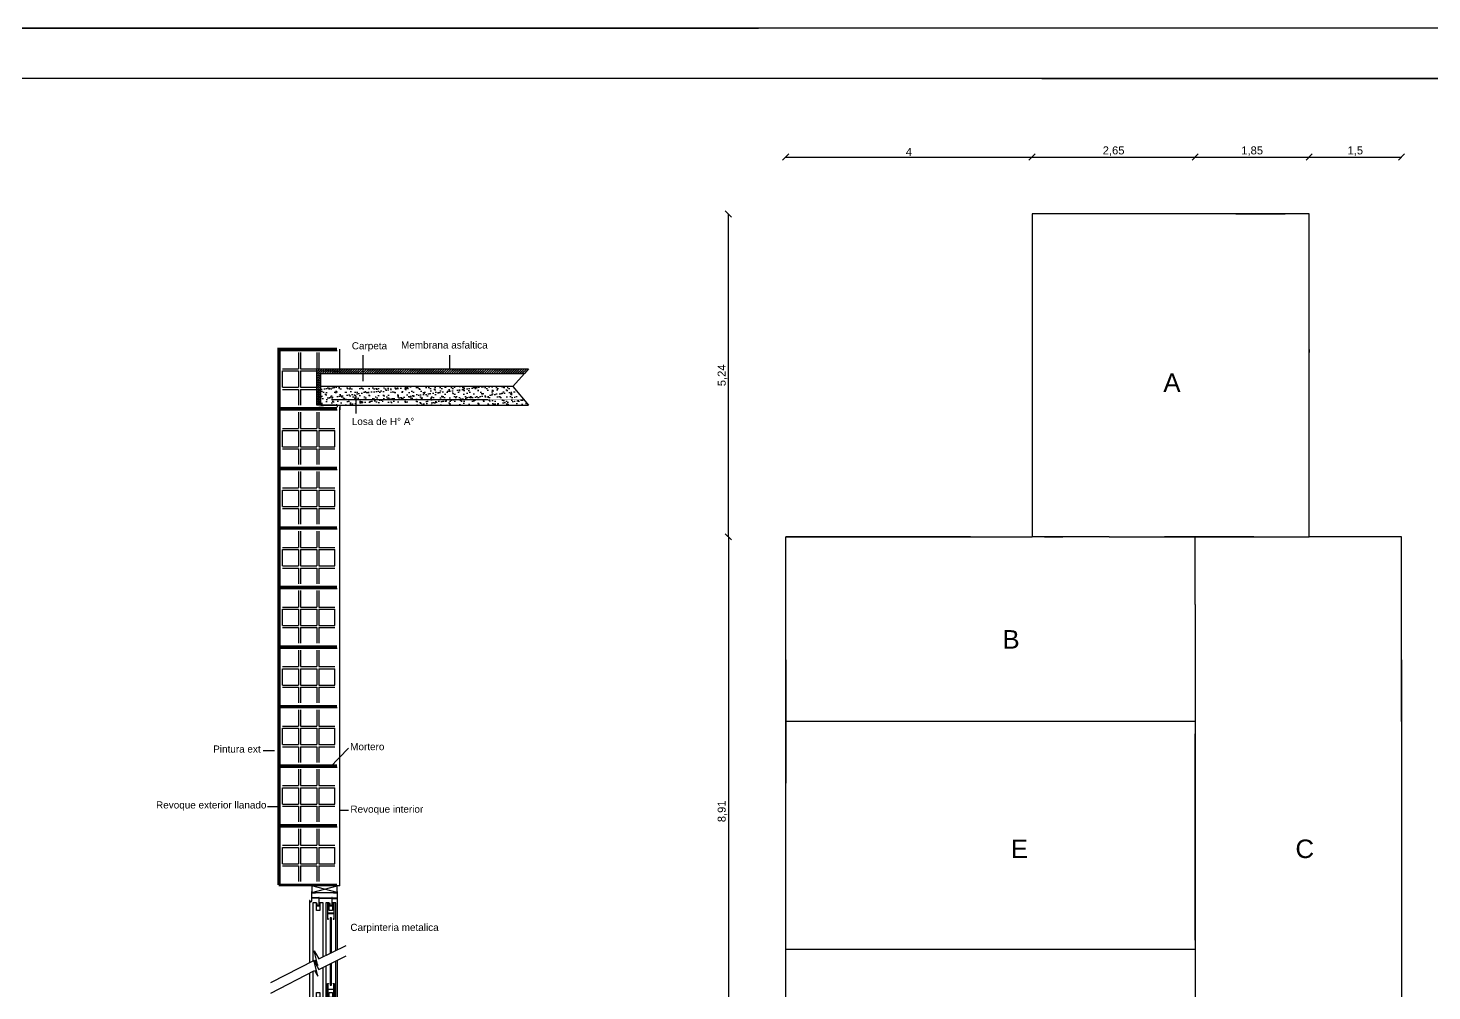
# Model space of a CAD drawing. Header units: millimetres. Extents: x 1356 to 2849, y 1307 to 1361.
# Drawn here: x 2541.13 to 2563.93, y 1342.12 to 1357.75 of the extents above; entities that cross this region are included whole.
import ezdxf

# ---------------------------------------------------------------- set-up
doc = ezdxf.new("R2010")
doc.units = ezdxf.units.MM
for name, color, linetype in [('13010100', 7, 'Continuous'), ('1301020', 4, 'Continuous'), ('1301050', 3, 'Continuous')]:
    doc.layers.add(name, color=color, linetype=linetype)
doc.styles.get("Standard").update_dxf_attribs({"font": 'arial.ttf'})
doc.dimstyles.new('Joel', dxfattribs={"dimtxt": 0.13, "dimasz": 0.1, "dimexe": 1.25, "dimexo": 0.625, "dimgap": 0.0176, "dimtad": 1, "dimtxsty": 'Standard', "dimblk": 'OBLIQUE', "dimcen": 2.5, "dimse1": 1, "dimse2": 1, "dimclre": 256, "dimadec": 0, "dimazin": 0, "dimtfac": 1, "dimtmove": 0, "dimatfit": 3, "dimldrblk": 'OBLIQUE', "dimfxl": 1, "dimarcsym": 0})

# ---------------------------------------------------------------- blocks, each defined once
blk = doc.blocks.new('_Oblique')
at = {"color": 0, "linetype": 'ByBlock', "lineweight": -2}
blk.add_line((-0.5, -0.5), (0.5, 0.5), dxfattribs=at)
blk = doc.blocks.new('*D112')
at = {"color": 0, "lineweight": -2, "transparency": 16777216}
blk.add_line((2553.434, 1355.658), (2557.434, 1355.658), dxfattribs=at)
at = {"layer": 'Defpoints', "color": 0, "transparency": 16777216}
for p in [(2557.434, 1355.658), (2553.434, 1349.493), (2557.434, 1349.493)]:
    blk.add_point(p, dxfattribs=at)
at = {"color": 0, "lineweight": -2, "transparency": 16777216, "xscale": 0.1, "yscale": 0.1, "zscale": 0.1, "rotation": 180}
blk.add_blockref('_Oblique', (2553.434, 1355.658), dxfattribs=at)
at = {"color": 0, "lineweight": -2, "transparency": 16777216, "xscale": 0.1, "yscale": 0.1, "zscale": 0.1}
blk.add_blockref('_Oblique', (2557.434, 1355.658), dxfattribs=at)
at = {"color": 0, "transparency": 16777216, "insert": (2555.434, 1355.74), "char_height": 0.13, "attachment_point": 5}
blk.add_mtext('4', dxfattribs=at)
blk = doc.blocks.new('*D113')
at = {"color": 0, "lineweight": -2, "transparency": 16777216}
blk.add_line((2552.502, 1349.493), (2552.502, 1354.734), dxfattribs=at)
at = {"layer": 'Defpoints', "color": 0, "transparency": 16777216}
for p in [(2552.502, 1354.734), (2553.434, 1354.734), (2553.434, 1349.493)]:
    blk.add_point(p, dxfattribs=at)
at = {"color": 0, "lineweight": -2, "transparency": 16777216, "xscale": 0.1, "yscale": 0.1, "zscale": 0.1}
for p, rotation in [((2552.502, 1354.734), 90), ((2552.502, 1349.493), 270)]:
    blk.add_blockref('_Oblique', p, dxfattribs=dict(at, rotation=rotation))
at = {"color": 0, "transparency": 16777216, "insert": (2552.406, 1352.114), "char_height": 0.13, "attachment_point": 5, "rotation": 90}
blk.add_mtext('5,24', dxfattribs=at)
blk = doc.blocks.new('*D114')
at = {"color": 0, "lineweight": -2, "transparency": 16777216}
blk.add_line((2552.502, 1349.493), (2552.502, 1340.58), dxfattribs=at)
at = {"layer": 'Defpoints', "color": 0, "transparency": 16777216}
for p in [(2553.434, 1349.493), (2552.502, 1340.58), (2553.434, 1340.58)]:
    blk.add_point(p, dxfattribs=at)
at = {"color": 0, "lineweight": -2, "transparency": 16777216, "xscale": 0.1, "yscale": 0.1, "zscale": 0.1}
for p, rotation in [((2552.502, 1349.493), 90), ((2552.502, 1340.58), 270)]:
    blk.add_blockref('_Oblique', p, dxfattribs=dict(at, rotation=rotation))
at = {"color": 0, "transparency": 16777216, "insert": (2552.406, 1345.037), "char_height": 0.13, "attachment_point": 5, "rotation": 90}
blk.add_mtext('8,91', dxfattribs=at)
blk = doc.blocks.new('*D116')
at = {"color": 0, "lineweight": -2, "transparency": 16777216}
blk.add_line((2557.434, 1355.658), (2560.084, 1355.658), dxfattribs=at)
at = {"layer": 'Defpoints', "color": 0, "transparency": 16777216}
for p in [(2560.084, 1355.658), (2557.434, 1354.734), (2560.084, 1354.734)]:
    blk.add_point(p, dxfattribs=at)
at = {"color": 0, "lineweight": -2, "transparency": 16777216, "xscale": 0.1, "yscale": 0.1, "zscale": 0.1, "rotation": 180}
blk.add_blockref('_Oblique', (2557.434, 1355.658), dxfattribs=at)
at = {"color": 0, "lineweight": -2, "transparency": 16777216, "xscale": 0.1, "yscale": 0.1, "zscale": 0.1}
blk.add_blockref('_Oblique', (2560.084, 1355.658), dxfattribs=at)
at = {"color": 0, "transparency": 16777216, "insert": (2558.759, 1355.753), "char_height": 0.13, "attachment_point": 5}
blk.add_mtext('2,65', dxfattribs=at)
blk = doc.blocks.new('*D117')
at = {"color": 0, "lineweight": -2, "transparency": 16777216}
blk.add_line((2560.084, 1355.658), (2561.934, 1355.658), dxfattribs=at)
at = {"layer": 'Defpoints', "color": 0, "transparency": 16777216}
for p in [(2561.934, 1355.658), (2560.084, 1349.493), (2561.934, 1349.493)]:
    blk.add_point(p, dxfattribs=at)
at = {"color": 0, "lineweight": -2, "transparency": 16777216, "xscale": 0.1, "yscale": 0.1, "zscale": 0.1, "rotation": 180}
blk.add_blockref('_Oblique', (2560.084, 1355.658), dxfattribs=at)
at = {"color": 0, "lineweight": -2, "transparency": 16777216, "xscale": 0.1, "yscale": 0.1, "zscale": 0.1}
blk.add_blockref('_Oblique', (2561.934, 1355.658), dxfattribs=at)
at = {"color": 0, "transparency": 16777216, "insert": (2561.009, 1355.753), "char_height": 0.13, "attachment_point": 5}
blk.add_mtext('1,85', dxfattribs=at)
blk = doc.blocks.new('*D118')
at = {"color": 0, "lineweight": -2, "transparency": 16777216}
blk.add_line((2561.934, 1355.658), (2563.434, 1355.658), dxfattribs=at)
at = {"layer": 'Defpoints', "color": 0, "transparency": 16777216}
for p in [(2563.434, 1355.658), (2561.934, 1349.493), (2563.434, 1349.493)]:
    blk.add_point(p, dxfattribs=at)
at = {"color": 0, "lineweight": -2, "transparency": 16777216, "xscale": 0.1, "yscale": 0.1, "zscale": 0.1, "rotation": 180}
blk.add_blockref('_Oblique', (2561.934, 1355.658), dxfattribs=at)
at = {"color": 0, "lineweight": -2, "transparency": 16777216, "xscale": 0.1, "yscale": 0.1, "zscale": 0.1}
blk.add_blockref('_Oblique', (2563.434, 1355.658), dxfattribs=at)
at = {"color": 0, "transparency": 16777216, "insert": (2562.684, 1355.753), "char_height": 0.13, "attachment_point": 5}
blk.add_mtext('1,5', dxfattribs=at)
blk = doc.blocks.new('A$C4DB13172')
for p, q in [((0.2235, 0.0808), (0.2063, 0.1517)), ((0.2063, 0.1517), (0.2292, 0.1128)), ((0.2292, 0.1128), (0.3585, 0.177)), ((0, 0), (0.2075, 0.1071)), ((0.2075, 0.1071), (0.2235, 0.0808))]:
    blk.add_line(p, q)
blk = doc.blocks.new('A$C376E7DB5')
for p, q in [((0.1842, 0.5025), (0.1842, 0.232)), ((0.3174, 0.2935), (0.3174, 0.5025)), ((0.3174, 0.0679), (0.3174, 0.2435)), ((0.1842, 0.182), (0.1842, 0.0679))]:
    blk.add_line(p, q)
at = {"layer": '13010100'}
for p, q in [((0.2168, 0.5174), (0.2005, 0.5174)), ((0.2005, 0.5174), (0.2005, 0.2404)), ((0.2168, 0.481), (0.2168, 0.5174)), ((0.2333, 0.481), (0.2168, 0.481)), ((0.249, 0.5174), (0.2333, 0.5174)), ((0.2333, 0.5174), (0.2333, 0.481)), ((0.249, 0.2595), (0.249, 0.5174)), ((0.278, 0.5174), (0.2618, 0.5174)), ((0.2618, 0.5174), (0.2618, 0.2659)), ((0.278, 0.481), (0.278, 0.5174)), ((0.2945, 0.481), (0.278, 0.481)), ((0.3102, 0.5174), (0.2945, 0.5174)), ((0.2945, 0.5174), (0.2945, 0.481)), ((0.3102, 0.29), (0.3102, 0.5174)), ((0.249, 0.053), (0.249, 0.2095)), ((0.2618, 0.2159), (0.2618, 0.053)), ((0.3102, 0.053), (0.3102, 0.24)), ((0.2005, 0.1904), (0.2005, 0.053)), ((0.2168, 0.053), (0.2168, 0.0903)), ((0.2168, 0.0903), (0.2333, 0.0903)), ((0.2333, 0.0903), (0.2333, 0.053)), ((0.278, 0.053), (0.278, 0.0903)), ((0.278, 0.0903), (0.2945, 0.0903)), ((0.2945, 0.0903), (0.2945, 0.053)), ((0.2005, 0.053), (0.2168, 0.053)), ((0.2333, 0.053), (0.249, 0.053)), ((0.2618, 0.053), (0.278, 0.053))]:
    blk.add_line(p, q, dxfattribs=at)
for points in [[(0.2123, 0.5644), (0.2123, 0.566), (0.1958, 0.566), (0.1958, 0.5703), (0.1941, 0.5703), (0.1941, 0.5298, -0.414214), (0.1875, 0.5232), (0.1859, 0.5232), (0.1859, 0.5281), (0.1842, 0.5281), (0.1842, 0.5025), (0.1859, 0.5025), (0.1859, 0.5215), (0.1875, 0.5215, 0.414214), (0.1958, 0.5298), (0.1958, 0.5406), (0.2289, 0.5396), (0.2289, 0.5041), (0.2206, 0.5041), (0.2206, 0.5132), (0.219, 0.5132), (0.219, 0.5025), (0.2305, 0.5025), (0.2305, 0.5396), (0.2901, 0.5379), (0.2901, 0.5041), (0.2819, 0.5041), (0.2819, 0.5132), (0.2802, 0.5132), (0.2802, 0.5025), (0.2918, 0.5025), (0.2918, 0.5379), (0.3158, 0.5372), (0.3158, 0.5025), (0.3174, 0.5025), (0.3174, 0.5703), (0.3158, 0.5703), (0.3158, 0.5662), (0.2992, 0.5662), (0.2992, 0.5646)], [(0.2123, 0.006), (0.2123, 0.0043), (0.1958, 0.0043), (0.1958, 0), (0.1941, 0), (0.1941, 0.0406, 0.414214), (0.1875, 0.0472), (0.1859, 0.0472), (0.1859, 0.0422), (0.1842, 0.0422), (0.1842, 0.0679), (0.1859, 0.0679), (0.1859, 0.0488), (0.1875, 0.0488, -0.414214), (0.1958, 0.0406), (0.1958, 0.0298), (0.2289, 0.0307), (0.2289, 0.0662), (0.2206, 0.0662), (0.2206, 0.0571), (0.219, 0.0571), (0.219, 0.0679), (0.2305, 0.0679), (0.2305, 0.0308), (0.2901, 0.0324), (0.2901, 0.0662), (0.2819, 0.0662), (0.2819, 0.0571), (0.2802, 0.0571), (0.2802, 0.0679), (0.2918, 0.0679), (0.2918, 0.0324), (0.3158, 0.0331), (0.3158, 0.0679), (0.3174, 0.0679), (0.3174, 0), (0.3158, 0), (0.3158, 0.0041), (0.2992, 0.0041), (0.2992, 0.0058)]]:
    blk.add_lwpolyline(points, format="xyb", dxfattribs=at)
at = {"layer": '1301020'}
for p, q in [((0.2894, 0.4457), (0.2828, 0.4457)), ((0.2828, 0.4457), (0.2828, 0.2763)), ((0.2894, 0.2796), (0.2894, 0.4457)), ((0.2828, 0.2263), (0.2828, 0.1247)), ((0.2894, 0.1247), (0.2894, 0.2296)), ((0.2828, 0.1247), (0.2894, 0.1247))]:
    blk.add_line(p, q, dxfattribs=at)
for points in [[(0.2992, 0.5646), (0.3158, 0.5646), (0.3158, 0.5389), (0.3158, 0.5389), (0.2918, 0.5396), (0.2918, 0.5396), (0.2918, 0.5422), (0.2901, 0.5422), (0.2901, 0.5396), (0.2305, 0.5412), (0.2305, 0.5422), (0.2289, 0.5422), (0.2289, 0.5413), (0.1958, 0.5422), (0.1958, 0.5644), (0.2123, 0.5644)], [(0.2992, 0.0058), (0.3158, 0.0058), (0.3158, 0.0314), (0.3158, 0.0314), (0.2918, 0.0308), (0.2918, 0.0308), (0.2918, 0.0281), (0.2901, 0.0281), (0.2901, 0.0307), (0.2305, 0.0291), (0.2305, 0.0281), (0.2289, 0.0281), (0.2289, 0.0291), (0.1958, 0.0281), (0.1958, 0.006), (0.2123, 0.006)]]:
    blk.add_lwpolyline(points, dxfattribs=at)
at = {"layer": '1301050'}
for points in [[(0.2981, 0.5157), (0.3001, 0.5157), (0.3001, 0.5033), (0.2981, 0.5033), (0.2981, 0.5054), (0.2964, 0.5054), (0.2964, 0.5017), (0.3001, 0.5017), (0.3001, 0.4671), (0.3001, 0.4671), (0.2719, 0.4671), (0.2719, 0.5017), (0.2756, 0.5017), (0.2756, 0.5054), (0.2739, 0.5054), (0.2739, 0.5033), (0.2719, 0.5033), (0.2719, 0.5157), (0.2739, 0.5157), (0.2739, 0.5137), (0.2756, 0.5137), (0.2756, 0.5174), (0.2703, 0.5174), (0.2703, 0.4384), (0.2752, 0.4384), (0.2752, 0.4401), (0.2719, 0.4401), (0.2719, 0.4654), (0.3001, 0.4654), (0.3001, 0.4401), (0.2967, 0.4401), (0.2967, 0.4384), (0.3017, 0.4384), (0.3017, 0.5174), (0.2964, 0.5174), (0.2964, 0.5137), (0.2981, 0.5137)], [(0.2981, 0.0547), (0.3001, 0.0547), (0.3001, 0.0671), (0.2981, 0.0671), (0.2981, 0.0651), (0.2964, 0.0651), (0.2964, 0.0688), (0.3001, 0.0688), (0.3001, 0.1034), (0.3001, 0.1034), (0.2719, 0.1034), (0.2719, 0.0688), (0.2756, 0.0688), (0.2756, 0.0651), (0.2739, 0.0651), (0.2739, 0.0671), (0.2719, 0.0671), (0.2719, 0.0547), (0.2739, 0.0547), (0.2739, 0.0568), (0.2756, 0.0568), (0.2756, 0.0531), (0.2703, 0.0531), (0.2703, 0.132), (0.2752, 0.132), (0.2752, 0.1304), (0.2719, 0.1304), (0.2719, 0.105), (0.3001, 0.105), (0.3001, 0.1304), (0.2967, 0.1304), (0.2967, 0.132), (0.3017, 0.132), (0.3017, 0.0531), (0.2964, 0.0531), (0.2964, 0.0568), (0.2981, 0.0568)]]:
    blk.add_lwpolyline(points, close=True, dxfattribs=at)
for p in [(0, 0.1369), (0, 0.0869)]:
    blk.add_blockref('A$C4DB13172', p)

msp = doc.modelspace()

# ---------------------------------------------------------------- hatches: boundary and pattern name
at = {"true_color": 0xffffff}
h = msp.add_hatch(dxfattribs=at)
h.set_pattern_fill('JIS_LC_8A', scale=0.003463)
h.set_pattern_definition([(45, (-280.731685, -179.96548), (-0.01909839728, 0.01909839728), []), (45, (-280.728222, -179.96548), (-0.01909839728, 0.01909839728), [])])
h.paths.add_polyline_path([(2545.81945, 1351.63089), (2545.88598, 1351.63089), (2545.88598, 1352.14249), (2549.18911, 1352.14249), (2549.25891, 1352.21955), (2545.81945, 1352.21955)])
h = msp.add_hatch(dxfattribs=at)
h.set_pattern_fill('AR-SAND', scale=0.002308)
h.set_pattern_definition([(37.5, (-280.73168, -179.96548), (-0.0036936398, 0.1129800521), [0, -0.089125784, 0, -0.0996801533, 0, -0.0952824995]), (7.5, (-280.73168, -179.96548), (0.103771537, 0.165477619), [0, -0.048081015, 0, -0.0803304765, 0, -0.0307835768]), (327.5, (-280.80381, -179.96548), (0.1825989827, 0.0003317712), [0, -0.0293176921, 0, -0.1055436917, 0, -0.137793153]), (317.5, (-280.8038, -179.96548), (0.176265457, 0.051462782), [0, -0.014658846, 0, -0.0691897535, 0, -0.0791577688])])
h.paths.add_polyline_path([(2545.88598, 1351.93539), (2545.88598, 1351.63089), (2549.25891, 1351.63089), (2549.00152, 1351.93539)])

# ---------------------------------------------------------------- linework, layer by layer
at = {"linetype": 'Continuous', "ltscale": 0.02}
for p, q in [((2585.5182, 1357.7507), (2533.39106, 1357.7507)), ((2538.0053, 1357.7507), (2552.9915, 1357.7507))]:
    msp.add_line(p, q, dxfattribs=at)
for p, q in [((2575.5909, 1356.92976), (2533.3909, 1356.92976)), ((2561.93444, 1354.7339), (2557.43444, 1354.7339)), ((2557.43444, 1354.7339), (2557.43444, 1352.0202)), ((2560.74525, 1354.7339), (2561.54525, 1354.7339)), ((2545.2251, 1351.59626), (2545.2251, 1352.51965)), ((2545.2251, 1352.51965), (2546.14849, 1352.51965)), ((2545.51935, 1352.48503), (2545.51935, 1352.21955)), ((2545.55398, 1352.48503), (2545.55398, 1352.21955)), ((2545.81945, 1352.48503), (2545.81945, 1352.21955)), ((2545.85408, 1352.48503), (2545.85408, 1352.21955)), ((2546.19178, 1352.18493), (2546.19178, 1352.54095)), ((2546.57211, 1352.01817), (2546.57211, 1352.44068)), ((2547.97776, 1352.21955), (2547.97776, 1352.44068)), ((2561.93444, 1352.5339), (2561.93444, 1352.4839)), ((2545.25973, 1352.21955), (2545.51935, 1352.21955)), ((2545.25973, 1352.18493), (2545.51935, 1352.18493)), ((2545.25973, 1351.91945), (2545.25973, 1352.18493)), ((2545.51935, 1352.18493), (2545.51935, 1351.91945)), ((2545.55398, 1352.21955), (2545.81945, 1352.21955)), ((2545.55398, 1352.18493), (2545.81945, 1352.18493)), ((2545.55398, 1352.18493), (2545.55398, 1351.91945)), ((2545.81945, 1352.21955), (2549.25891, 1352.21955)), ((2545.81945, 1351.63089), (2545.81945, 1352.21955)), ((2545.81945, 1352.18493), (2545.81945, 1351.91945)), ((2545.85408, 1352.21955), (2546.11386, 1352.21955)), ((2545.85408, 1352.18493), (2546.11386, 1352.18493)), ((2545.85408, 1352.18493), (2545.85408, 1351.91945)), ((2546.11386, 1352.18493), (2546.11386, 1352.14249)), ((2546.14849, 1352.18493), (2546.14849, 1352.14249)), ((2546.19178, 1352.18493), (2546.19178, 1352.14249)), ((2549.25891, 1352.21955), (2549.18911, 1352.14249)), ((2545.88598, 1352.14249), (2549.18911, 1352.14249)), ((2545.88598, 1351.63089), (2545.88598, 1352.14249)), ((2549.18911, 1352.14249), (2549.00152, 1351.93539)), ((2557.43444, 1352.0202), (2557.43444, 1349.49325)), ((2545.25973, 1351.91945), (2545.51935, 1351.91945)), ((2545.25973, 1351.88482), (2545.51935, 1351.88482)), ((2545.51935, 1351.88482), (2545.51935, 1351.63089)), ((2545.55398, 1351.91945), (2545.81945, 1351.91945)), ((2545.55398, 1351.88482), (2545.81945, 1351.88482)), ((2545.55398, 1351.88482), (2545.55398, 1351.63089)), ((2545.81945, 1351.88482), (2545.81945, 1351.63089)), ((2545.85408, 1351.91945), (2545.88598, 1351.91945)), ((2545.85408, 1351.88482), (2545.85408, 1351.63089)), ((2545.85408, 1351.63089), (2545.85408, 1351.88482)), ((2545.85408, 1351.88482), (2545.88598, 1351.88482)), ((2549.00152, 1351.93539), (2545.88598, 1351.93539)), ((2546.45061, 1351.78112), (2546.45061, 1351.4953)), ((2549.00152, 1351.93539), (2549.25891, 1351.63089)), ((2545.2251, 1350.62966), (2545.2251, 1351.55305)), ((2545.2251, 1351.55305), (2546.14849, 1351.55305)), ((2545.51935, 1351.51842), (2545.51935, 1351.25295)), ((2545.55398, 1351.51842), (2545.55398, 1351.25295)), ((2545.88598, 1351.63089), (2545.81945, 1351.63089)), ((2545.81945, 1351.51842), (2545.81945, 1351.25295)), ((2546.11386, 1351.63089), (2545.85408, 1351.63089)), ((2545.85408, 1351.59626), (2545.92917, 1351.59626)), ((2545.85408, 1351.51842), (2545.85408, 1351.25295)), ((2545.88598, 1351.63089), (2549.25891, 1351.63089)), ((2546.05657, 1351.72295), (2548.59488, 1351.72295)), ((2546.11386, 1351.72295), (2546.11386, 1351.72294)), ((2546.14849, 1351.72295), (2546.14849, 1351.72294)), ((2546.14849, 1351.63089), (2546.14849, 1351.59626)), ((2546.19178, 1351.72295), (2546.19178, 1351.72293)), ((2546.19178, 1351.63089), (2546.19178, 1351.55305)), ((2546.19178, 1343.82473), (2546.19178, 1351.59626)), ((2545.25973, 1351.25295), (2545.51935, 1351.25295)), ((2545.25973, 1351.21832), (2545.51935, 1351.21832)), ((2545.25973, 1350.95285), (2545.25973, 1351.21832)), ((2545.51935, 1351.21832), (2545.51935, 1350.95285)), ((2545.55398, 1351.25295), (2545.81945, 1351.25295)), ((2545.55398, 1351.21832), (2545.81945, 1351.21832)), ((2545.55398, 1351.21832), (2545.55398, 1350.95285)), ((2545.81945, 1351.21832), (2545.81945, 1350.95285)), ((2545.85408, 1351.25295), (2546.11386, 1351.25295)), ((2545.85408, 1351.21832), (2546.11386, 1351.21832)), ((2545.85408, 1351.21832), (2545.85408, 1350.95285)), ((2546.11386, 1350.95285), (2546.11386, 1351.21832)), ((2545.25973, 1350.95285), (2545.51935, 1350.95285)), ((2545.25973, 1350.91822), (2545.51935, 1350.91822)), ((2545.51935, 1350.91822), (2545.51935, 1350.66429)), ((2545.55398, 1350.95285), (2545.81945, 1350.95285)), ((2545.55398, 1350.91822), (2545.81945, 1350.91822)), ((2545.55398, 1350.91822), (2545.55398, 1350.66429)), ((2545.81945, 1350.91822), (2545.81945, 1350.66429)), ((2545.85408, 1350.95285), (2546.11386, 1350.95285)), ((2545.85408, 1350.91822), (2546.11386, 1350.91822)), ((2545.85408, 1350.91822), (2545.85408, 1350.66429)), ((2545.2251, 1349.66305), (2545.2251, 1350.58645)), ((2545.2251, 1350.58645), (2546.14849, 1350.58645)), ((2545.51935, 1350.55182), (2545.51935, 1350.28634)), ((2545.55398, 1350.55182), (2545.55398, 1350.28634)), ((2545.81945, 1350.55182), (2545.81945, 1350.28634)), ((2545.85408, 1350.55182), (2545.85408, 1350.28634)), ((2545.25973, 1350.28634), (2545.51935, 1350.28634)), ((2545.25973, 1350.25172), (2545.51935, 1350.25172)), ((2545.25973, 1349.98624), (2545.25973, 1350.25172)), ((2545.51935, 1350.25172), (2545.51935, 1349.98624)), ((2545.55398, 1350.28634), (2545.81945, 1350.28634)), ((2545.55398, 1350.25172), (2545.81945, 1350.25172)), ((2545.55398, 1350.25172), (2545.55398, 1349.98624)), ((2545.81945, 1350.25172), (2545.81945, 1349.98624)), ((2545.85408, 1350.28634), (2546.11386, 1350.28634)), ((2545.85408, 1350.25172), (2546.11386, 1350.25172)), ((2545.85408, 1350.25172), (2545.85408, 1349.98624)), ((2546.11386, 1349.98624), (2546.11386, 1350.25172)), ((2545.25973, 1349.98624), (2545.51935, 1349.98624)), ((2545.25973, 1349.95161), (2545.51935, 1349.95161)), ((2545.51935, 1349.95161), (2545.51935, 1349.69768)), ((2545.55398, 1349.98624), (2545.81945, 1349.98624)), ((2545.55398, 1349.95161), (2545.81945, 1349.95161)), ((2545.55398, 1349.95161), (2545.55398, 1349.69768)), ((2545.81945, 1349.95161), (2545.81945, 1349.69768)), ((2545.85408, 1349.98624), (2546.11386, 1349.98624)), ((2545.85408, 1349.95161), (2546.11386, 1349.95161)), ((2545.85408, 1349.95161), (2545.85408, 1349.69768)), ((2545.2251, 1348.69645), (2545.2251, 1349.61984)), ((2545.2251, 1349.61984), (2546.14849, 1349.61984)), ((2545.51935, 1349.58521), (2545.51935, 1349.31974)), ((2545.55398, 1349.58521), (2545.55398, 1349.31974)), ((2545.81945, 1349.58521), (2545.81945, 1349.31974)), ((2545.85408, 1349.58521), (2545.85408, 1349.31974)), ((2556.43444, 1349.49325), (2553.43444, 1349.49325)), ((2553.43444, 1349.49325), (2556.43444, 1349.49325)), ((2553.43444, 1335.08027), (2553.43444, 1349.49325)), ((2554.93444, 1349.49325), (2557.43444, 1349.49325)), ((2558.68444, 1349.49325), (2557.43444, 1349.49325)), ((2557.63444, 1349.49325), (2557.93444, 1349.49325)), ((2559.58444, 1349.49325), (2561.73444, 1349.49325)), ((2561.03444, 1349.49325), (2559.58444, 1349.49325)), ((2560.08444, 1348.39325), (2560.08444, 1349.49325)), ((2563.43444, 1349.49325), (2561.93444, 1349.49325)), ((2563.43444, 1349.49325), (2561.93444, 1349.49325)), ((2545.25973, 1349.31974), (2545.51935, 1349.31974)), ((2545.25973, 1349.28511), (2545.51935, 1349.28511)), ((2545.25973, 1349.01964), (2545.25973, 1349.28511)), ((2545.51935, 1349.28511), (2545.51935, 1349.01964)), ((2545.55398, 1349.31974), (2545.81945, 1349.31974)), ((2545.55398, 1349.28511), (2545.81945, 1349.28511)), ((2545.55398, 1349.28511), (2545.55398, 1349.01964)), ((2545.81945, 1349.28511), (2545.81945, 1349.01964)), ((2545.85408, 1349.31974), (2546.11386, 1349.31974)), ((2545.85408, 1349.28511), (2546.11386, 1349.28511)), ((2545.85408, 1349.28511), (2545.85408, 1349.01964)), ((2546.11386, 1349.01964), (2546.11386, 1349.28511)), ((2545.25973, 1349.01964), (2545.51935, 1349.01964)), ((2545.55398, 1349.01964), (2545.81945, 1349.01964)), ((2545.85408, 1349.01964), (2546.11386, 1349.01964)), ((2545.25973, 1348.98501), (2545.51935, 1348.98501)), ((2545.51935, 1348.98501), (2545.51935, 1348.73108)), ((2545.55398, 1348.98501), (2545.81945, 1348.98501)), ((2545.55398, 1348.98501), (2545.55398, 1348.73108)), ((2545.81945, 1348.98501), (2545.81945, 1348.73108)), ((2545.85408, 1348.98501), (2546.11386, 1348.98501)), ((2545.85408, 1348.98501), (2545.85408, 1348.73108)), ((2545.2251, 1347.72985), (2545.2251, 1348.65324)), ((2545.2251, 1348.65324), (2546.14849, 1348.65324)), ((2545.51935, 1348.61861), (2545.51935, 1348.35313)), ((2545.55398, 1348.61861), (2545.55398, 1348.35313)), ((2545.81945, 1348.61861), (2545.81945, 1348.35313)), ((2545.85408, 1348.61861), (2545.85408, 1348.35313)), ((2545.25973, 1348.35313), (2545.51935, 1348.35313)), ((2545.25973, 1348.31851), (2545.51935, 1348.31851)), ((2545.25973, 1348.05303), (2545.25973, 1348.31851)), ((2545.51935, 1348.31851), (2545.51935, 1348.05303)), ((2545.55398, 1348.35313), (2545.81945, 1348.35313)), ((2545.55398, 1348.31851), (2545.81945, 1348.31851)), ((2545.55398, 1348.31851), (2545.55398, 1348.05303)), ((2545.81945, 1348.31851), (2545.81945, 1348.05303)), ((2545.85408, 1348.35313), (2546.11386, 1348.35313)), ((2545.85408, 1348.31851), (2546.11386, 1348.31851)), ((2545.85408, 1348.31851), (2545.85408, 1348.05303)), ((2546.11386, 1348.05303), (2546.11386, 1348.31851)), ((2545.25973, 1348.05303), (2545.51935, 1348.05303)), ((2545.25973, 1348.01841), (2545.51935, 1348.01841)), ((2545.51935, 1348.01841), (2545.51935, 1347.76447)), ((2545.55398, 1348.05303), (2545.81945, 1348.05303)), ((2545.55398, 1348.01841), (2545.81945, 1348.01841)), ((2545.55398, 1348.01841), (2545.55398, 1347.76447)), ((2545.81945, 1348.01841), (2545.81945, 1347.76447)), ((2545.85408, 1348.05303), (2546.11386, 1348.05303)), ((2545.85408, 1348.01841), (2546.11386, 1348.01841)), ((2545.85408, 1348.01841), (2545.85408, 1347.76447)), ((2545.2251, 1346.76324), (2545.2251, 1347.68663)), ((2545.2251, 1347.68663), (2546.14849, 1347.68663)), ((2545.51935, 1347.65201), (2545.51935, 1347.38653)), ((2545.55398, 1347.65201), (2545.55398, 1347.38653)), ((2545.81945, 1347.65201), (2545.81945, 1347.38653)), ((2545.85408, 1347.65201), (2545.85408, 1347.38653)), ((2553.43444, 1347.49325), (2553.43444, 1345.49325)), ((2563.43444, 1347.49325), (2563.43444, 1345.10733)), ((2545.25973, 1347.38653), (2545.51935, 1347.38653)), ((2545.25973, 1347.3519), (2545.51935, 1347.3519)), ((2545.25973, 1347.08643), (2545.25973, 1347.3519)), ((2545.51935, 1347.3519), (2545.51935, 1347.08643)), ((2545.55398, 1347.38653), (2545.81945, 1347.38653)), ((2545.55398, 1347.3519), (2545.81945, 1347.3519)), ((2545.55398, 1347.3519), (2545.55398, 1347.08643)), ((2545.81945, 1347.3519), (2545.81945, 1347.08643)), ((2545.85408, 1347.38653), (2546.11386, 1347.38653)), ((2545.85408, 1347.3519), (2546.11386, 1347.3519)), ((2545.85408, 1347.3519), (2545.85408, 1347.08643)), ((2546.11386, 1347.08643), (2546.11386, 1347.3519)), ((2545.25973, 1347.08643), (2545.51935, 1347.08643)), ((2545.25973, 1347.0518), (2545.51935, 1347.0518)), ((2545.51935, 1347.0518), (2545.51935, 1346.79787)), ((2545.55398, 1347.08643), (2545.81945, 1347.08643)), ((2545.55398, 1347.0518), (2545.81945, 1347.0518)), ((2545.55398, 1347.0518), (2545.55398, 1346.79787)), ((2545.81945, 1347.0518), (2545.81945, 1346.79787)), ((2545.85408, 1347.08643), (2546.11386, 1347.08643)), ((2545.85408, 1347.0518), (2546.11386, 1347.0518)), ((2545.85408, 1347.0518), (2545.85408, 1346.79787)), ((2545.2251, 1345.79664), (2545.2251, 1346.72003)), ((2545.2251, 1346.72003), (2546.14849, 1346.72003)), ((2545.51935, 1346.6854), (2545.51935, 1346.41993)), ((2545.55398, 1346.6854), (2545.55398, 1346.41993)), ((2545.81945, 1346.6854), (2545.81945, 1346.41993)), ((2545.85408, 1346.6854), (2545.85408, 1346.41993)), ((2560.08444, 1346.49325), (2553.43444, 1346.49325)), ((2560.08444, 1346.49325), (2560.08444, 1339.58027)), ((2545.25973, 1346.41993), (2545.51935, 1346.41993)), ((2545.25973, 1346.3853), (2545.51935, 1346.3853)), ((2545.25973, 1346.11982), (2545.25973, 1346.3853)), ((2545.51935, 1346.3853), (2545.51935, 1346.11982)), ((2545.55398, 1346.41993), (2545.81945, 1346.41993)), ((2545.55398, 1346.3853), (2545.81945, 1346.3853)), ((2545.55398, 1346.3853), (2545.55398, 1346.11982)), ((2545.81945, 1346.3853), (2545.81945, 1346.11982)), ((2545.85408, 1346.41993), (2546.11386, 1346.41993)), ((2545.85408, 1346.3853), (2546.11386, 1346.3853)), ((2545.85408, 1346.3853), (2545.85408, 1346.11982)), ((2546.11386, 1346.11982), (2546.11386, 1346.3853)), ((2560.08444, 1342.94325), (2560.08444, 1346.29325)), ((2545.25973, 1346.11982), (2545.51935, 1346.11982)), ((2545.25973, 1346.0852), (2545.51935, 1346.0852)), ((2545.51935, 1346.0852), (2545.51935, 1345.83126)), ((2545.55398, 1346.11982), (2545.81945, 1346.11982)), ((2545.55398, 1346.0852), (2545.81945, 1346.0852)), ((2545.55398, 1346.0852), (2545.55398, 1345.83126)), ((2545.81945, 1346.0852), (2545.81945, 1345.83126)), ((2545.85408, 1346.11982), (2546.11386, 1346.11982)), ((2545.85408, 1346.0852), (2546.11386, 1346.0852)), ((2545.85408, 1346.0852), (2545.85408, 1345.83126)), ((2546.33245, 1346.064), (2546.03011, 1345.75009)), ((2544.94698, 1346.02508), (2545.13053, 1346.02508)), ((2545.2251, 1344.83003), (2545.2251, 1345.75342)), ((2545.2251, 1345.75342), (2546.14849, 1345.75342)), ((2545.51935, 1345.7188), (2545.51935, 1345.45332)), ((2545.55398, 1345.7188), (2545.55398, 1345.45332)), ((2545.81945, 1345.7188), (2545.81945, 1345.45332)), ((2545.85408, 1345.7188), (2545.85408, 1345.45332)), ((2545.25973, 1345.45332), (2545.51935, 1345.45332)), ((2545.25973, 1345.41869), (2545.51935, 1345.41869)), ((2545.25973, 1345.15322), (2545.25973, 1345.41869)), ((2545.51935, 1345.41869), (2545.51935, 1345.15322)), ((2545.55398, 1345.45332), (2545.81945, 1345.45332)), ((2545.55398, 1345.41869), (2545.81945, 1345.41869)), ((2545.55398, 1345.41869), (2545.55398, 1345.15322)), ((2545.81945, 1345.41869), (2545.81945, 1345.15322)), ((2545.85408, 1345.45332), (2546.11386, 1345.45332)), ((2545.85408, 1345.41869), (2546.11386, 1345.41869)), ((2545.85408, 1345.41869), (2545.85408, 1345.15322)), ((2546.11386, 1345.15322), (2546.11386, 1345.41869)), ((2545.01984, 1345.11756), (2545.2034, 1345.11756)), ((2545.25973, 1345.15322), (2545.51935, 1345.15322)), ((2545.25973, 1345.11859), (2545.51935, 1345.11859)), ((2545.51935, 1345.11859), (2545.51935, 1344.86466)), ((2545.55398, 1345.15322), (2545.81945, 1345.15322)), ((2545.55398, 1345.11859), (2545.81945, 1345.11859)), ((2545.55398, 1345.11859), (2545.55398, 1344.86466)), ((2545.81945, 1345.11859), (2545.81945, 1344.86466)), ((2545.85408, 1345.15322), (2546.11386, 1345.15322)), ((2545.85408, 1345.11859), (2546.11386, 1345.11859)), ((2545.85408, 1345.11859), (2545.85408, 1344.86466)), ((2546.336, 1345.04969), (2546.1889, 1345.04969)), ((2563.43444, 1345.10733), (2563.43444, 1343.98041)), ((2545.2251, 1343.86343), (2545.2251, 1344.78682)), ((2545.2251, 1344.78682), (2546.14849, 1344.78682)), ((2545.51935, 1344.75219), (2545.51935, 1344.48672)), ((2545.55398, 1344.75219), (2545.55398, 1344.48672)), ((2545.81945, 1344.75219), (2545.81945, 1344.48672)), ((2545.85408, 1344.75219), (2545.85408, 1344.48672)), ((2545.25973, 1344.48672), (2545.51935, 1344.48672)), ((2545.25973, 1344.45209), (2545.51935, 1344.45209)), ((2545.25973, 1344.18661), (2545.25973, 1344.45209)), ((2545.51935, 1344.45209), (2545.51935, 1344.18661)), ((2545.55398, 1344.48672), (2545.81945, 1344.48672)), ((2545.55398, 1344.45209), (2545.81945, 1344.45209)), ((2545.55398, 1344.45209), (2545.55398, 1344.18661)), ((2545.81945, 1344.45209), (2545.81945, 1344.18661)), ((2545.85408, 1344.48672), (2546.11386, 1344.48672)), ((2545.85408, 1344.45209), (2546.11386, 1344.45209)), ((2545.85408, 1344.45209), (2545.85408, 1344.18661)), ((2546.11386, 1344.18661), (2546.11386, 1344.45209)), ((2545.25973, 1344.18661), (2545.51935, 1344.18661)), ((2545.25973, 1344.15199), (2545.51935, 1344.15199)), ((2545.51935, 1344.15199), (2545.51935, 1343.89805)), ((2545.55398, 1344.18661), (2545.81945, 1344.18661)), ((2545.55398, 1344.15199), (2545.81945, 1344.15199)), ((2545.55398, 1344.15199), (2545.55398, 1343.89805)), ((2545.81945, 1344.15199), (2545.81945, 1343.89805)), ((2545.85408, 1344.18661), (2546.11386, 1344.18661)), ((2545.85408, 1344.15199), (2546.11386, 1344.15199)), ((2545.85408, 1344.15199), (2545.85408, 1343.89805)), ((2563.43444, 1343.98041), (2563.43444, 1335.08027)), ((2546.19178, 1343.82473), (2545.2034, 1343.82473)), ((2546.14849, 1343.71852), (2545.73978, 1343.82473)), ((2545.73978, 1343.71852), (2546.14849, 1343.82473)), ((2560.08444, 1342.79325), (2553.43444, 1342.79325))]:
    msp.add_line(p, q)
at = {"ltscale": 0.01}
msp.add_line((2557.5909, 1356.92976), (2584.7182, 1356.92976), dxfattribs=at)
for points in [[(2561.93444, 1349.49325), (2561.93444, 1354.7339)], [(2561.93444, 1352.5339), (2561.93444, 1354.7339)], [(2558.68444, 1349.49325), (2561.93444, 1349.49325)], [(2563.43444, 1346.49325), (2563.43444, 1349.49325)], [(2560.08444, 1348.39325), (2560.08444, 1346.49325)], [(2545.73978, 1343.82529), (2545.73978, 1343.71852), (2546.14849, 1343.71852), (2546.14849, 1343.82473), (2545.73978, 1343.82473)]]:
    msp.add_lwpolyline(points)
for points, const_width in [([(2545.2034, 1351.57283), (2545.2034, 1352.5615)], 0.04617), ([(2546.14849, 1352.54095), (2545.2034, 1352.54095)], 0.04617), ([(2545.2251, 1351.59626), (2545.2251, 1352.51965), (2546.14849, 1352.51965), (2546.14849, 1352.18493)], 0.000115), ([(2545.25973, 1352.21955), (2545.25973, 1352.48503), (2545.51935, 1352.48503)], 0.000115), ([(2545.55398, 1352.48503), (2545.81945, 1352.48503)], 0.000115), ([(2545.85408, 1352.48503), (2546.11386, 1352.48503), (2546.11386, 1352.21955)], 0.000115), ([(2545.51935, 1351.63089), (2545.25973, 1351.63089), (2545.25973, 1351.88482)], 0.000115), ([(2545.2034, 1350.60623), (2545.2034, 1351.5949)], 0.04617), ([(2546.14849, 1351.57435), (2545.2034, 1351.57435)], 0.04617), ([(2546.14849, 1351.57435), (2545.2034, 1351.57435)], 0.04617), ([(2545.2034, 1351.57435), (2546.14849, 1351.57435)], 0.04617), ([(2546.14849, 1351.59626), (2545.2251, 1351.59626)], 0.000115), ([(2545.2251, 1350.62966), (2545.2251, 1351.55305), (2546.14849, 1351.55305), (2546.14849, 1350.62966), (2545.2251, 1350.62966)], 0.000115), ([(2545.25973, 1351.25295), (2545.25973, 1351.51842), (2545.51935, 1351.51842)], 0.000115), ([(2545.81945, 1351.63089), (2545.55398, 1351.63089)], 0.000115), ([(2545.55398, 1351.51842), (2545.81945, 1351.51842)], 0.000115), ([(2545.85408, 1351.51842), (2546.11386, 1351.51842), (2546.11386, 1351.25295)], 0.000115), ([(2546.05657, 1351.72295), (2549.18151, 1351.72246)], 0.00231), ([(2545.51935, 1350.66429), (2545.25973, 1350.66429), (2545.25973, 1350.91822)], 0.000115), ([(2546.11386, 1350.91822), (2546.11386, 1350.66429), (2545.85408, 1350.66429)], 0.000115), ([(2545.2034, 1349.63962), (2545.2034, 1350.62829)], 0.04617), ([(2546.14849, 1350.60774), (2545.2034, 1350.60774)], 0.04617), ([(2545.2034, 1350.60774), (2546.14849, 1350.60774)], 0.04617), ([(2546.14849, 1350.60774), (2545.2034, 1350.60774)], 0.04617), ([(2545.2251, 1349.66305), (2545.2251, 1350.58645), (2546.14849, 1350.58645), (2546.14849, 1349.66305), (2545.2251, 1349.66305)], 0.000115), ([(2545.81945, 1350.66429), (2545.55398, 1350.66429)], 0.000115), ([(2545.25973, 1350.28634), (2545.25973, 1350.55182), (2545.51935, 1350.55182)], 0.000115), ([(2545.55398, 1350.55182), (2545.81945, 1350.55182)], 0.000115), ([(2545.85408, 1350.55182), (2546.11386, 1350.55182), (2546.11386, 1350.28634)], 0.000115), ([(2545.51935, 1349.69768), (2545.25973, 1349.69768), (2545.25973, 1349.95161)], 0.000115), ([(2546.11386, 1349.95161), (2546.11386, 1349.69768), (2545.85408, 1349.69768)], 0.000115), ([(2545.2034, 1348.67302), (2545.2034, 1349.66169)], 0.04617), ([(2545.81945, 1349.69768), (2545.55398, 1349.69768)], 0.000115), ([(2546.14849, 1349.64114), (2545.2034, 1349.64114)], 0.04617), ([(2546.14849, 1349.64114), (2545.2034, 1349.64114)], 0.04617), ([(2545.2034, 1349.64114), (2546.14849, 1349.64114)], 0.04617), ([(2545.2251, 1348.69645), (2545.2251, 1349.61984), (2546.14849, 1349.61984), (2546.14849, 1348.69645), (2545.2251, 1348.69645)], 0.000115), ([(2545.25973, 1349.31974), (2545.25973, 1349.58521), (2545.51935, 1349.58521)], 0.000115), ([(2545.55398, 1349.58521), (2545.81945, 1349.58521)], 0.000115), ([(2545.85408, 1349.58521), (2546.11386, 1349.58521), (2546.11386, 1349.31974)], 0.000115), ([(2545.51935, 1348.73108), (2545.25973, 1348.73108), (2545.25973, 1348.98501)], 0.000115), ([(2546.11386, 1348.98501), (2546.11386, 1348.73108), (2545.85408, 1348.73108)], 0.000115), ([(2545.2034, 1347.70641), (2545.2034, 1348.69509)], 0.04617), ([(2546.14849, 1348.67454), (2545.2034, 1348.67454)], 0.04617), ([(2546.14849, 1348.67454), (2545.2034, 1348.67454)], 0.04617), ([(2545.2034, 1348.67454), (2546.14849, 1348.67454)], 0.04617), ([(2545.2251, 1347.72985), (2545.2251, 1348.65324), (2546.14849, 1348.65324), (2546.14849, 1347.72985), (2545.2251, 1347.72985)], 0.000115), ([(2545.25973, 1348.35313), (2545.25973, 1348.61861), (2545.51935, 1348.61861)], 0.000115), ([(2545.81945, 1348.73108), (2545.55398, 1348.73108)], 0.000115), ([(2545.55398, 1348.61861), (2545.81945, 1348.61861)], 0.000115), ([(2545.85408, 1348.61861), (2546.11386, 1348.61861), (2546.11386, 1348.35313)], 0.000115), ([(2545.51935, 1347.76447), (2545.25973, 1347.76447), (2545.25973, 1348.01841)], 0.000115), ([(2546.11386, 1348.01841), (2546.11386, 1347.76447), (2545.85408, 1347.76447)], 0.000115), ([(2545.2034, 1346.73981), (2545.2034, 1347.72848)], 0.04617), ([(2546.14849, 1347.70793), (2545.2034, 1347.70793)], 0.04617), ([(2546.14849, 1347.70793), (2545.2034, 1347.70793)], 0.04617), ([(2545.2034, 1347.70793), (2546.14849, 1347.70793)], 0.04617), ([(2545.2251, 1346.76324), (2545.2251, 1347.68663), (2546.14849, 1347.68663), (2546.14849, 1346.76324), (2545.2251, 1346.76324)], 0.000115), ([(2545.25973, 1347.38653), (2545.25973, 1347.65201), (2545.51935, 1347.65201)], 0.000115), ([(2545.81945, 1347.76447), (2545.55398, 1347.76447)], 0.000115), ([(2545.55398, 1347.65201), (2545.81945, 1347.65201)], 0.000115), ([(2545.85408, 1347.65201), (2546.11386, 1347.65201), (2546.11386, 1347.38653)], 0.000115), ([(2545.51935, 1346.79787), (2545.25973, 1346.79787), (2545.25973, 1347.0518)], 0.000115), ([(2546.11386, 1347.0518), (2546.11386, 1346.79787), (2545.85408, 1346.79787)], 0.000115), ([(2545.2034, 1345.77321), (2545.2034, 1346.76188)], 0.04617), ([(2546.14849, 1346.74133), (2545.2034, 1346.74133)], 0.04617), ([(2546.14849, 1346.74133), (2545.2034, 1346.74133)], 0.04617), ([(2545.2034, 1346.74133), (2546.14849, 1346.74133)], 0.04617), ([(2545.2251, 1345.79664), (2545.2251, 1346.72003), (2546.14849, 1346.72003), (2546.14849, 1345.79664), (2545.2251, 1345.79664)], 0.000115), ([(2545.81945, 1346.79787), (2545.55398, 1346.79787)], 0.000115), ([(2545.25973, 1346.41993), (2545.25973, 1346.6854), (2545.51935, 1346.6854)], 0.000115), ([(2545.55398, 1346.6854), (2545.81945, 1346.6854)], 0.000115), ([(2545.85408, 1346.6854), (2546.11386, 1346.6854), (2546.11386, 1346.41993)], 0.000115), ([(2545.51935, 1345.83126), (2545.25973, 1345.83126), (2545.25973, 1346.0852)], 0.000115), ([(2546.11386, 1346.0852), (2546.11386, 1345.83126), (2545.85408, 1345.83126)], 0.000115), ([(2545.2034, 1344.8066), (2545.2034, 1345.79527)], 0.04617), ([(2546.14849, 1345.77472), (2545.2034, 1345.77472)], 0.04617), ([(2545.2034, 1345.77472), (2546.14849, 1345.77472)], 0.04617), ([(2545.81945, 1345.83126), (2545.55398, 1345.83126)], 0.000115), ([(2545.2251, 1344.83003), (2545.2251, 1345.75342), (2546.14849, 1345.75342), (2546.14849, 1344.83003), (2545.2251, 1344.83003)], 0.000115), ([(2545.25973, 1345.45332), (2545.25973, 1345.7188), (2545.51935, 1345.7188)], 0.000115), ([(2545.55398, 1345.7188), (2545.81945, 1345.7188)], 0.000115), ([(2545.85408, 1345.7188), (2546.11386, 1345.7188), (2546.11386, 1345.45332)], 0.000115), ([(2545.51935, 1344.86466), (2545.25973, 1344.86466), (2545.25973, 1345.11859)], 0.000115), ([(2546.11386, 1345.11859), (2546.11386, 1344.86466), (2545.85408, 1344.86466)], 0.000115), ([(2545.2034, 1343.84), (2545.2034, 1344.82867)], 0.04617), ([(2546.14849, 1344.80812), (2545.2034, 1344.80812)], 0.04617), ([(2545.2034, 1344.80812), (2546.14849, 1344.80812)], 0.04617), ([(2545.2251, 1343.86343), (2545.2251, 1344.78682), (2546.14849, 1344.78682), (2546.14849, 1343.86343), (2545.2251, 1343.86343)], 0.000115), ([(2545.25973, 1344.48672), (2545.25973, 1344.75219), (2545.51935, 1344.75219)], 0.000115), ([(2545.81945, 1344.86466), (2545.55398, 1344.86466)], 0.000115), ([(2545.55398, 1344.75219), (2545.81945, 1344.75219)], 0.000115), ([(2545.85408, 1344.75219), (2546.11386, 1344.75219), (2546.11386, 1344.48672)], 0.000115), ([(2545.51935, 1343.89805), (2545.25973, 1343.89805), (2545.25973, 1344.15199)], 0.000115), ([(2546.11386, 1344.15199), (2546.11386, 1343.89805), (2545.85408, 1343.89805)], 0.000115), ([(2545.2034, 1343.84151), (2546.14849, 1343.84151)], 0.04617), ([(2545.81945, 1343.89805), (2545.55398, 1343.89805)], 0.000115)]:
    msp.add_lwpolyline(points, dxfattribs=dict(const_width=const_width))

# ---------------------------------------------------------------- block references
at = {"xscale": 3.405963213576712, "yscale": 3.405963213576712, "zscale": 3.405963213576712}
msp.add_blockref('A$C376E7DB5', (2545.07294, 1341.79061), dxfattribs=at)

# ---------------------------------------------------------------- texts
at = {"attachment_point": 1}
for s, width, gutter_width, insert, char_height in [('Carpeta', 2.7038976, 14.428, (2546.3871, 1352.65126), 0.115424), ('A', 5.3475464, 12.5, (2559.56658, 1352.14578), 0.3), ('Losa de H° A°', 2.7038976, 14.428, (2546.3871, 1351.42378), 0.115424), ('B', 5.3475464, 12.5, (2556.95324, 1347.97812), 0.3), ('E', 5.3475464, 12.5, (2557.08867, 1344.57801), 0.3), ('C', 5.3475464, 12.5, (2561.71185, 1344.57801), 0.3), ('Carpinteria metalica', 2.7038976, 14.428, (2546.36409, 1343.21083), 0.115424)]:
    msp.add_mtext_dynamic_manual_height_columns(s, width=width, gutter_width=gutter_width, heights=[0], dxfattribs=dict(at, insert=insert, char_height=char_height))
at = {"char_height": 0.115424, "attachment_point": 1}
for s, insert, width in [('Membrana asfaltica', (2547.18675, 1352.66423), 2.7038976), ('Pintura ext', (2544.13624, 1346.1056), 1.8942854), ('Mortero', (2546.36088, 1346.14453), 1.8942854), ('Revoque exterior llanado', (2543.20843, 1345.19809), 1.8942854), ('Revoque interior', (2546.36443, 1345.13021), 1.8942854)]:
    msp.add_mtext(s, dxfattribs=dict(at, insert=insert, width=width))

# ---------------------------------------------------------------- dimensions: what is measured, and where the dimension line sits
for base, p1, p2, picture, middle in [((2560.08444, 1355.65755), (2557.43444, 1354.7339), (2560.08444, 1354.7339), '*D116', (2558.75944, 1355.75328)), ((2561.93444, 1355.65755), (2560.08444, 1349.49325), (2561.93444, 1349.49325), '*D117', (2561.00944, 1355.75328)), ((2563.43444, 1355.65755), (2561.93444, 1349.49325), (2563.43444, 1349.49325), '*D118', (2562.68444, 1355.75328)), ((2557.43444, 1355.65755), (2553.43444, 1349.49325), (2557.43444, 1349.49325), '*D112', (2555.43444, 1355.74015))]:
    dim = msp.add_linear_dim(base=base, p1=p1, p2=p2, dimstyle='Joel', override={"dimfxl": 0.1, "dimarcsym": 2})
    dim.commit()
    dim.dimension.update_dxf_attribs({"geometry": picture, "text_midpoint": middle})
for base, p2, picture, middle in [((2552.50154, 1354.7339), (2553.43444, 1354.7339), '*D113', (2552.40581, 1352.11358)), ((2552.50154, 1340.58027), (2553.43444, 1340.58027), '*D114', (2552.40581, 1345.03676))]:
    dim = msp.add_linear_dim(base=base, p1=(2553.43444, 1349.49325), p2=p2, angle=90, dimstyle='Joel', override={"dimfxl": 0.1, "dimarcsym": 2})
    dim.commit()
    dim.dimension.update_dxf_attribs({"geometry": picture, "text_midpoint": middle})

doc.saveas('drawing.dxf')
